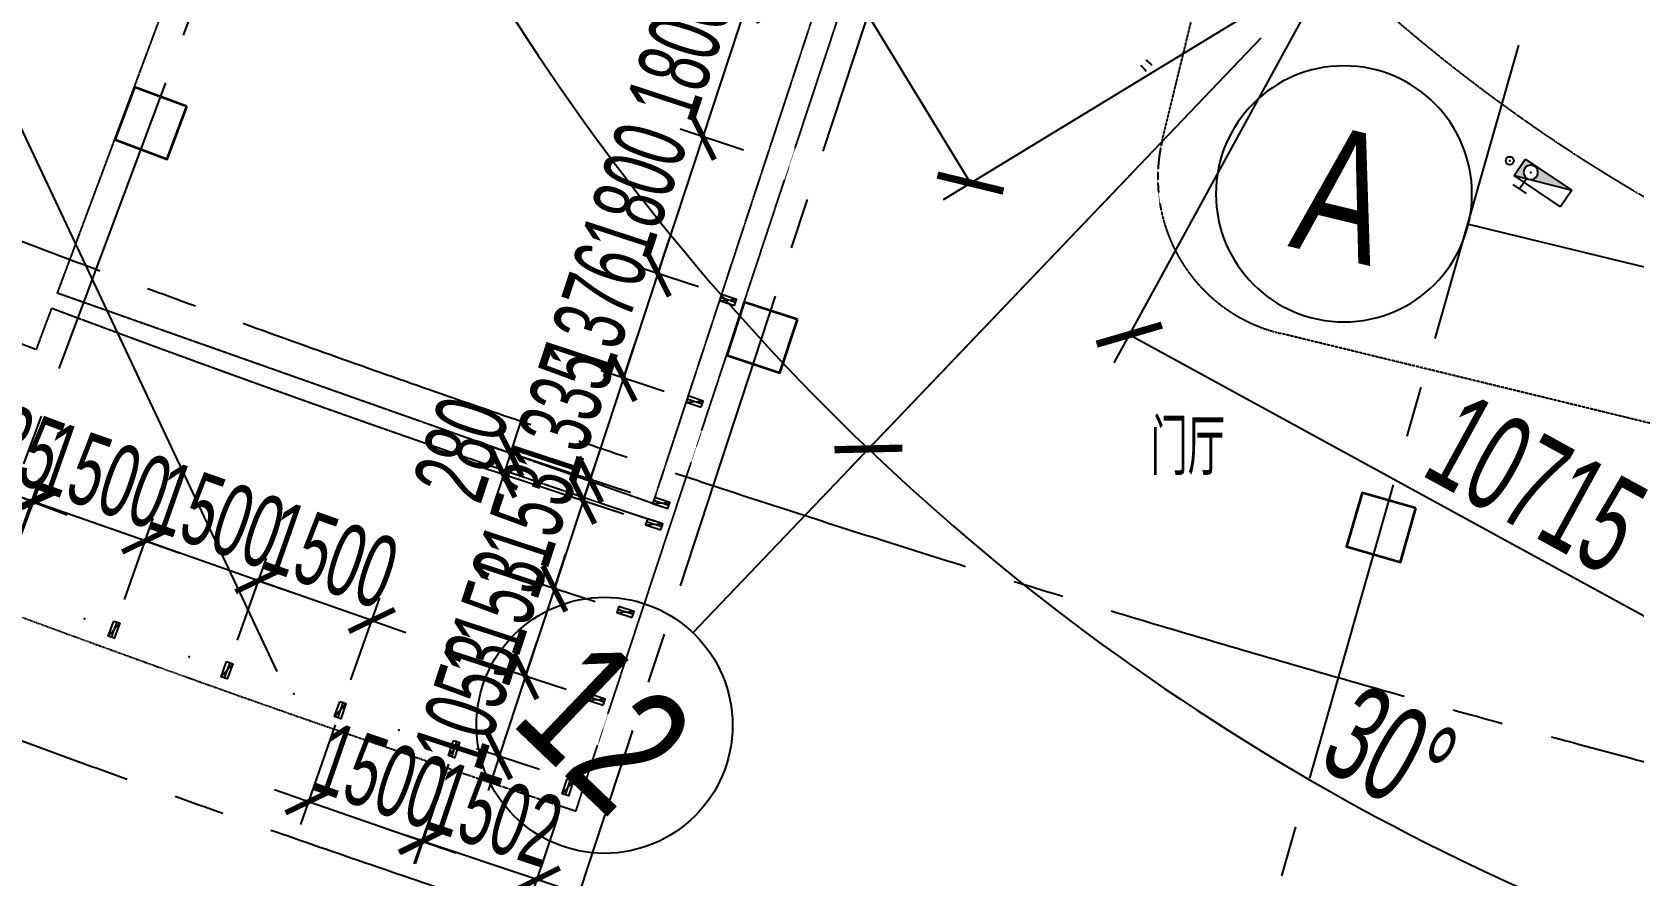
# Model space of a CAD drawing. Extents: x -668578 to 2331563, y -1202445 to 1620273.
# Drawn here: x 247907 to 267923, y 88609 to 99156 of the extents above; entities that cross this region are included whole.
import ezdxf
from ezdxf.enums import TextEntityAlignment as Align

# ---------------------------------------------------------------- set-up
doc = ezdxf.new("R2010")
doc.units = 0
for name, pattern in [('CENTER2', [28.575, 19.05, -3.175, 3.175, -3.175]), ('DASH', [0.35, 0.25, -0.1]), ('DOT2', [0.125, 0, -0.125]), ('DOTE', [2.42, 2, -0.2, 0.02, -0.2])]:
    doc.linetypes.add(name, pattern=pattern)
doc.layers.get('0').update_dxf_attribs({"color": 8})
doc.layers.get('Defpoints').update_dxf_attribs({"color": 8})
for name, color, linetype in [('#标注', 8, 'Continuous'), ('#轴线', 8, 'CENTER2'), ('A-AL', 8, 'Continuous'), ('A-FLOR-OTLN', 8, 'DOT2'), ('A-GLASS', 8, 'Continuous'), ('A-WIND-FRAM', 8, 'Continuous'), ('AXIS', 8, 'Continuous'), ('C-AXIS', 8, 'DOTE'), ('G-EVAC', 8, 'Continuous'), ('G-PATT', 8, 'Continuous'), ('外轮廓', 8, 'Continuous'), ('建-文字', 8, 'Continuous'), ('建-消防-防火分区填充', 8, 'Continuous'), ('水-消防-消火栓', 8, 'Continuous'), ('水-消防-消火栓-标识', 8, 'Continuous')]:
    doc.layers.add(name, color=color, linetype=linetype)
doc.layers.add('砼柱', color=8, linetype='Continuous', lineweight=35)
doc.styles.add('JHZX', font='jrs.shx', dxfattribs={"width": 0.6, "bigfont": 'jhz.shx'})
doc.styles.add('XD2008', font='xd-hzs.shx', dxfattribs={"width": 0.7, "bigfont": 'xd-hztxt.shx'})
doc.dimstyles.new('JZBZ-300', dxfattribs={"dimscale": 300, "dimtxt": 3, "dimasz": 1.5, "dimexe": 1, "dimexo": 1, "dimgap": 0.5, "dimtad": 1, "dimdec": 0, "dimdsep": 46, "dimtxsty": 'JHZX', "dimblk1": 'ARCHTICK', "dimblk2": 'ARCHTICK', "dimsah": 1, "dimcen": 0, "dimclrd": 1, "dimclre": 1, "dimclrt": 2, "dimazin": 2, "dimtfac": 1, "dimtdec": 0, "dimtix": 1, "dimtmove": 0, "dimatfit": 3, "dimfxl": 0, "dimtolj": 1, "dimlwd": -1, "dimlwe": -1, "dimarcsym": 0})
doc.dimstyles.new('JZBZ-400', dxfattribs={"dimscale": 400, "dimtxt": 3, "dimasz": 1.5, "dimexe": 1, "dimexo": 1, "dimgap": 0.5, "dimtad": 1, "dimdec": 0, "dimdsep": 46, "dimtxsty": 'JHZX', "dimblk1": 'ARCHTICK', "dimblk2": 'ARCHTICK', "dimsah": 1, "dimcen": 0, "dimclrd": 1, "dimclre": 1, "dimclrt": 2, "dimazin": 2, "dimtfac": 1, "dimtdec": 0, "dimtix": 1, "dimtmove": 0, "dimatfit": 3, "dimfxl": 0, "dimtolj": 1, "dimlwd": -1, "dimlwe": -1, "dimarcsym": 0})

# ---------------------------------------------------------------- blocks, each defined once
blk = doc.blocks.new('_ARCHTICK')
at = {"color": 0, "linetype": 'ByBlock', "const_width": 0.15}
blk.add_lwpolyline([(-0.5, -0.5), (0.5, 0.5)], dxfattribs=at)
blk = doc.blocks.new('*D2939')
at = {"layer": '#标注', "ltscale": 300, "transparency": 16777216}
for p, q in [((-1773, -1481), (-9342, -7863)), ((165914, -92056), (164727, -101884))]:
    blk.add_line(p, q, dxfattribs=at)
blk.add_arc((197092, 166179), 269610, 220.13382, 263.11563, dxfattribs=at)
at = {"layer": 'Defpoints', "color": 0, "ltscale": 300, "transparency": 16777216}
for p in [(197092, 166179), (-1467, -1224), (40380, -53208), (165962, -91659)]:
    blk.add_point(p, dxfattribs=at)
at = {"layer": '#标注', "ltscale": 300, "transparency": 16777216, "xscale": 600, "yscale": 600, "zscale": 600}
for p, rotation in [((-9036, -7605), 130.1338192809485), ((164775, -101487), 353.1156299250187)]:
    blk.add_blockref('_ARCHTICK', p, dxfattribs=dict(at, rotation=rotation))
at = {"layer": '#标注', "ltscale": 300, "transparency": 16777216, "insert": (69342, -70334), "char_height": 1200, "attachment_point": 5, "rotation": 331.6247, "style": 'JHZX'}
blk.add_mtext('\\A1;42.98°', dxfattribs=at)
blk = doc.blocks.new('*U2924')
at = {"linetype": 'ByBlock'}
blk.add_line((0, -20), (0, 0), dxfattribs=at)
blk.add_circle((0, -24), 4, dxfattribs=at)
at = {"color": 253, "linetype": 'ByBlock', "style": 'JHZX', "width": 0.75}
blk.add_attdef('AXES', text='', height=4, dxfattribs=at).set_placement((0, -24), align=Align.MIDDLE_CENTER)
blk = doc.blocks.new('*U2976')
at = {"linetype": 'ByBlock'}
blk.add_line((20, 0), (0, 0), dxfattribs=at)
blk.add_circle((24, 0), 4, dxfattribs=at)
at = {"color": 253, "linetype": 'ByBlock', "style": 'JHZX', "width": 0.75}
blk.add_attdef('AXES', text='', height=4, dxfattribs=at).set_placement((24, 0), align=Align.MIDDLE_CENTER)
blk = doc.blocks.new('*D2950')
at = {"layer": '#标注', "ltscale": 300, "transparency": 16777216}
for p, q in [((133390, -15101), (126193, -17210)), ((139311, -24829), (134132, -30253))]:
    blk.add_line(p, q, dxfattribs=at)
blk.add_arc((154503, -8916), 29100, 196.329, 226.329, dxfattribs=at)
at = {"layer": 'Defpoints', "color": 0, "ltscale": 300, "transparency": 16777216}
for p in [(154503, -8916), (133774, -14988), (128421, -21822), (139587, -24539)]:
    blk.add_point(p, dxfattribs=at)
at = {"layer": '#标注', "ltscale": 300, "transparency": 16777216, "xscale": 600, "yscale": 600, "zscale": 600}
for p, rotation in [((126576, -17097), 106.3290280231245), ((134409, -29964), 316.3290280231343)]:
    blk.add_blockref('_ARCHTICK', p, dxfattribs=dict(at, rotation=rotation))
at = {"layer": '#标注', "ltscale": 300, "transparency": 16777216, "insert": (130329, -23630), "char_height": 1200, "attachment_point": 5, "rotation": 301.329, "style": 'JHZX'}
blk.add_mtext('\\A1;30°', dxfattribs=at)
blk = doc.blocks.new('*D2986')
at = {"layer": '#标注', "ltscale": 300, "transparency": 16777216}
for p, q in [((140017, -24239), (137476, -28887)), ((137668, -28536), (147069, -33677)), ((149418, -29380), (146877, -34027))]:
    blk.add_line(p, q, dxfattribs=at)
at = {"layer": 'Defpoints', "color": 0, "ltscale": 300, "transparency": 16777216}
for p in [(140209, -23888), (149610, -29029), (147069, -33677)]:
    blk.add_point(p, dxfattribs=at)
at = {"layer": '#标注', "ltscale": 300, "transparency": 16777216, "xscale": 600, "yscale": 600, "zscale": 600}
for p, rotation in [((137668, -28536), 151.3290179572674), ((147069, -33677), 331.3290179572674)]:
    blk.add_blockref('_ARCHTICK', p, dxfattribs=dict(at, rotation=rotation))
at = {"layer": '#标注', "ltscale": 300, "transparency": 16777216, "insert": (142752, -30404), "char_height": 1200, "attachment_point": 5, "rotation": 331.329, "style": 'JHZX'}
blk.add_mtext('\\A1;10715', dxfattribs=at)
blk = doc.blocks.new('*D2987')
at = {"layer": '#标注', "ltscale": 300, "transparency": 16777216}
for p, q in [((134296, -14943), (129771, -17698)), ((130113, -17490), (135684, -26642)), ((139867, -24096), (135343, -26850))]:
    blk.add_line(p, q, dxfattribs=at)
at = {"layer": 'Defpoints', "color": 0, "ltscale": 300, "transparency": 16777216}
for p in [(134638, -14735), (140209, -23888), (135684, -26642)]:
    blk.add_point(p, dxfattribs=at)
at = {"layer": '#标注', "ltscale": 300, "transparency": 16777216, "xscale": 600, "yscale": 600, "zscale": 600}
for p, rotation in [((130113, -17490), 121.3290179573024), ((135684, -26642), 301.3290179573024)]:
    blk.add_blockref('_ARCHTICK', p, dxfattribs=dict(at, rotation=rotation))
at = {"layer": '#标注', "ltscale": 300, "transparency": 16777216, "insert": (133582, -21650), "char_height": 1200, "attachment_point": 5, "rotation": 301.329, "style": 'JHZX'}
blk.add_mtext('\\A1;10715', dxfattribs=at)
blk = doc.blocks.new('*D2990')
at = {"layer": '#标注', "ltscale": 300, "transparency": 16777216}
for p, q in [((139311, -24829), (134132, -30253)), ((149303, -30292), (147530, -37580))]:
    blk.add_line(p, q, dxfattribs=at)
blk.add_arc((154503, -8916), 29100, 226.329, 256.329, dxfattribs=at)
at = {"layer": 'Defpoints', "color": 0, "ltscale": 300, "transparency": 16777216}
for p in [(154503, -8916), (139587, -24539), (149398, -29904), (138369, -33134)]:
    blk.add_point(p, dxfattribs=at)
at = {"layer": '#标注', "ltscale": 300, "transparency": 16777216, "xscale": 600, "yscale": 600, "zscale": 600}
for p, rotation in [((134409, -29964), 136.3290280231214), ((147625, -37191), 346.3290280231255)]:
    blk.add_blockref('_ARCHTICK', p, dxfattribs=dict(at, rotation=rotation))
at = {"layer": '#标注', "ltscale": 300, "transparency": 16777216, "insert": (140925, -33746), "char_height": 1200, "attachment_point": 5, "rotation": 331.329, "style": 'JHZX'}
blk.add_mtext('\\A1;30°', dxfattribs=at)
blk = doc.blocks.new('*D2622')
at = {"layer": '#标注', "color": 1, "ltscale": 300, "transparency": 16777216}
for p, q in [((256851, 99557), (256289, 97846)), ((257359, 99390), (256566, 99651)), ((256797, 97679), (256004, 97940))]:
    blk.add_line(p, q, dxfattribs=at)
at = {"layer": 'Defpoints', "color": 0, "ltscale": 300, "transparency": 16777216}
for p in [(257644, 99296), (256289, 97846), (257082, 97586)]:
    blk.add_point(p, dxfattribs=at)
at = {"layer": '#标注', "color": 1, "ltscale": 300, "transparency": 16777216, "xscale": 450, "yscale": 450, "zscale": 450}
for p, rotation in [((256851, 99557), 71.80897456747265), ((256289, 97846), 251.8089745674727)]:
    blk.add_blockref('_ARCHTICK', p, dxfattribs=dict(at, rotation=rotation))
at = {"layer": '#标注', "color": 2, "ltscale": 300, "transparency": 16777216, "insert": (256000, 98889), "char_height": 900, "attachment_point": 5, "rotation": 71.809, "style": 'JHZX'}
blk.add_mtext('\\A1;1800', dxfattribs=at)
blk = doc.blocks.new('*D2623')
at = {"layer": '#标注', "color": 1, "ltscale": 300, "transparency": 16777216}
for p, q in [((256797, 97680), (256004, 97940)), ((256289, 97847), (255727, 96137)), ((256235, 95970), (255442, 96230))]:
    blk.add_line(p, q, dxfattribs=at)
at = {"layer": 'Defpoints', "color": 0, "ltscale": 300, "transparency": 16777216}
for p in [(257082, 97586), (255727, 96137), (256520, 95876)]:
    blk.add_point(p, dxfattribs=at)
at = {"layer": '#标注', "color": 1, "ltscale": 300, "transparency": 16777216, "xscale": 450, "yscale": 450, "zscale": 450}
for p, rotation in [((256289, 97847), 71.8046231605537), ((255727, 96137), 251.8046231605537)]:
    blk.add_blockref('_ARCHTICK', p, dxfattribs=dict(at, rotation=rotation))
at = {"layer": '#标注', "color": 2, "ltscale": 300, "transparency": 16777216, "insert": (255438, 97179), "char_height": 900, "attachment_point": 5, "rotation": 71.8046, "style": 'JHZX'}
blk.add_mtext('\\A1;1800', dxfattribs=at)
blk = doc.blocks.new('*D2624')
at = {"layer": '#标注', "color": 1, "ltscale": 300, "transparency": 16777216}
for p, q in [((255727, 96137), (255868, 96564)), ((255727, 96137), (255298, 94830)), ((256235, 95970), (255442, 96231)), ((255806, 94663), (255013, 94924)), ((255298, 94830), (255157, 94402))]:
    blk.add_line(p, q, dxfattribs=at)
at = {"layer": 'Defpoints', "color": 0, "ltscale": 300, "transparency": 16777216}
for p in [(256520, 95876), (255298, 94830), (256091, 94569)]:
    blk.add_point(p, dxfattribs=at)
at = {"layer": '#标注', "color": 1, "ltscale": 300, "transparency": 16777216, "xscale": 450, "yscale": 450, "zscale": 450}
for p, rotation in [((255727, 96137), 251.8045987442254), ((255298, 94830), 71.80459874422539)]:
    blk.add_blockref('_ARCHTICK', p, dxfattribs=dict(at, rotation=rotation))
at = {"layer": '#标注', "color": 2, "ltscale": 300, "transparency": 16777216, "insert": (254942, 95671), "char_height": 900, "attachment_point": 5, "rotation": 71.8046, "style": 'JHZX'}
blk.add_mtext('\\A1;1376', dxfattribs=at)
blk = doc.blocks.new('*D2625')
at = {"layer": '#标注', "color": 1, "ltscale": 300, "transparency": 16777216}
for p, q in [((255298, 94830), (255438, 95258)), ((255806, 94663), (255013, 94924)), ((255298, 94830), (254881, 93562)), ((255389, 93395), (254596, 93655)), ((254881, 93562), (254740, 93134))]:
    blk.add_line(p, q, dxfattribs=at)
at = {"layer": 'Defpoints', "color": 0, "ltscale": 300, "transparency": 16777216}
for p in [(256091, 94570), (254881, 93562), (255674, 93301)]:
    blk.add_point(p, dxfattribs=at)
at = {"layer": '#标注', "color": 1, "ltscale": 300, "transparency": 16777216, "xscale": 450, "yscale": 450, "zscale": 450}
for p, rotation in [((255298, 94830), 251.810499982052), ((254881, 93562), 71.81049998205201)]:
    blk.add_blockref('_ARCHTICK', p, dxfattribs=dict(at, rotation=rotation))
at = {"layer": '#标注', "color": 2, "ltscale": 300, "transparency": 16777216, "insert": (254519, 94383), "char_height": 900, "attachment_point": 5, "rotation": 71.8105, "style": 'JHZX'}
blk.add_mtext('\\A1;1335', dxfattribs=at)
blk = doc.blocks.new('*D2626')
at = {"layer": '#标注', "color": 1, "ltscale": 300, "transparency": 16777216}
for p, q in [((253885, 93890), (254026, 94317)), ((255389, 93395), (253600, 93984)), ((253885, 93890), (253798, 93624)), ((255301, 93129), (253513, 93718)), ((253798, 93624), (253657, 93196))]:
    blk.add_line(p, q, dxfattribs=at)
at = {"layer": 'Defpoints', "color": 0, "ltscale": 300, "transparency": 16777216}
for p in [(253798, 93624), (255674, 93301), (255586, 93035)]:
    blk.add_point(p, dxfattribs=at)
at = {"layer": '#标注', "color": 1, "ltscale": 300, "transparency": 16777216, "xscale": 450, "yscale": 450, "zscale": 450}
for p, rotation in [((253885, 93890), 251.7764737828043), ((253798, 93624), 71.77647378280426)]:
    blk.add_blockref('_ARCHTICK', p, dxfattribs=dict(at, rotation=rotation))
at = {"layer": '#标注', "color": 2, "ltscale": 300, "transparency": 16777216, "insert": (253272, 93944), "char_height": 900, "attachment_point": 5, "rotation": 71.7765, "style": 'JHZX'}
blk.add_mtext('\\A1;280', dxfattribs=at)
blk = doc.blocks.new('*D2627')
at = {"layer": '#标注', "color": 1, "ltscale": 300, "transparency": 16777216}
for p, q in [((254793, 93296), (254934, 93723)), ((254793, 93296), (254433, 92200)), ((255301, 93129), (254508, 93389)), ((254941, 92033), (254148, 92294)), ((254433, 92200), (254293, 91773))]:
    blk.add_line(p, q, dxfattribs=at)
at = {"layer": 'Defpoints', "color": 0, "ltscale": 300, "transparency": 16777216}
for p in [(255586, 93035), (254433, 92200), (255226, 91940)]:
    blk.add_point(p, dxfattribs=at)
at = {"layer": '#标注', "color": 1, "ltscale": 300, "transparency": 16777216, "xscale": 450, "yscale": 450, "zscale": 450}
for p, rotation in [((254793, 93296), 251.8046231605428), ((254433, 92200), 71.8046231605428)]:
    blk.add_blockref('_ARCHTICK', p, dxfattribs=dict(at, rotation=rotation))
at = {"layer": '#标注', "color": 2, "ltscale": 300, "transparency": 16777216, "insert": (254043, 92935), "char_height": 900, "attachment_point": 5, "rotation": 71.8046, "style": 'JHZX'}
blk.add_mtext('\\A1;1153', dxfattribs=at)
blk = doc.blocks.new('*D2628')
at = {"layer": '#标注', "color": 1, "ltscale": 300, "transparency": 16777216}
for p, q in [((254433, 92200), (254574, 92628)), ((254941, 92033), (254148, 92294)), ((254433, 92200), (254073, 91105)), ((254581, 90938), (253788, 91198)), ((254073, 91105), (253933, 90677))]:
    blk.add_line(p, q, dxfattribs=at)
at = {"layer": 'Defpoints', "color": 0, "ltscale": 300, "transparency": 16777216}
for p in [(255226, 91940), (254073, 91105), (254866, 90844)]:
    blk.add_point(p, dxfattribs=at)
at = {"layer": '#标注', "color": 1, "ltscale": 300, "transparency": 16777216, "xscale": 450, "yscale": 450, "zscale": 450}
for p, rotation in [((254433, 92200), 251.8046231605428), ((254073, 91105), 71.80462316054277)]:
    blk.add_blockref('_ARCHTICK', p, dxfattribs=dict(at, rotation=rotation))
at = {"layer": '#标注', "color": 2, "ltscale": 300, "transparency": 16777216, "insert": (253683, 91840), "char_height": 900, "attachment_point": 5, "rotation": 71.8046, "style": 'JHZX'}
blk.add_mtext('\\A1;1153', dxfattribs=at)
blk = doc.blocks.new('*D2629')
at = {"layer": '#标注', "color": 1, "ltscale": 300, "transparency": 16777216}
for p, q in [((254073, 91105), (254214, 91532)), ((254073, 91105), (253744, 90104)), ((254581, 90938), (253788, 91198)), ((254249, 89938), (253459, 90198)), ((253744, 90104), (253604, 89677))]:
    blk.add_line(p, q, dxfattribs=at)
at = {"layer": 'Defpoints', "color": 0, "ltscale": 300, "transparency": 16777216}
for p in [(254866, 90844), (253744, 90104), (254534, 89845)]:
    blk.add_point(p, dxfattribs=at)
at = {"layer": '#标注', "color": 1, "ltscale": 300, "transparency": 16777216, "xscale": 450, "yscale": 450, "zscale": 450}
for p, rotation in [((254073, 91105), 251.8046231605428), ((253744, 90104), 71.80462316054277)]:
    blk.add_blockref('_ARCHTICK', p, dxfattribs=dict(at, rotation=rotation))
at = {"layer": '#标注', "color": 2, "ltscale": 300, "transparency": 16777216, "insert": (253339, 90792), "char_height": 900, "attachment_point": 5, "rotation": 71.8046, "style": 'JHZX'}
blk.add_mtext('\\A1;1053', dxfattribs=at)
blk = doc.blocks.new('*D2630')
at = {"layer": '#标注', "color": 1, "ltscale": 300, "transparency": 16777216}
for p, q in [((253050, 89816), (252696, 88760)), ((254474, 89338), (254120, 88282)), ((252792, 89044), (252365, 89187)), ((252792, 89044), (254216, 88567)), ((254216, 88567), (254642, 88423))]:
    blk.add_line(p, q, dxfattribs=at)
at = {"layer": 'Defpoints', "color": 0, "ltscale": 300, "transparency": 16777216}
for p in [(253146, 90100), (254570, 89622), (254216, 88567)]:
    blk.add_point(p, dxfattribs=at)
at = {"layer": '#标注', "color": 1, "ltscale": 300, "transparency": 16777216, "xscale": 450, "yscale": 450, "zscale": 450}
for p, rotation in [((252792, 89044), 341.4527639073106), ((254216, 88567), 161.4527639073106)]:
    blk.add_blockref('_ARCHTICK', p, dxfattribs=dict(at, rotation=rotation))
at = {"layer": '#标注', "color": 2, "ltscale": 300, "transparency": 16777216, "insert": (253694, 89374), "char_height": 900, "attachment_point": 5, "rotation": 341.4528, "style": 'JHZX'}
blk.add_mtext('\\A1;1502', dxfattribs=at)
blk = doc.blocks.new('*D2631')
at = {"layer": '#标注', "color": 1, "ltscale": 300, "transparency": 16777216}
for p, q in [((251695, 90498), (251262, 89253)), ((253112, 90006), (252679, 88761)), ((251361, 89536), (250935, 89684)), ((252777, 89044), (251361, 89536)), ((252777, 89044), (253203, 88896))]:
    blk.add_line(p, q, dxfattribs=at)
at = {"layer": 'Defpoints', "color": 0, "ltscale": 300, "transparency": 16777216}
for p in [(251793, 90782), (253210, 90289), (251361, 89536)]:
    blk.add_point(p, dxfattribs=at)
at = {"layer": '#标注', "color": 1, "ltscale": 300, "transparency": 16777216, "xscale": 450, "yscale": 450, "zscale": 450}
for p, rotation in [((251361, 89536), 340.8406001831625), ((252777, 89044), 160.8406001831625)]:
    blk.add_blockref('_ARCHTICK', p, dxfattribs=dict(at, rotation=rotation))
at = {"layer": '#标注', "color": 2, "ltscale": 300, "transparency": 16777216, "insert": (252266, 89857), "char_height": 900, "attachment_point": 5, "rotation": 340.8406, "style": 'JHZX'}
blk.add_mtext('\\A1;1500', dxfattribs=at)
blk = doc.blocks.new('*D2632')
at = {"layer": '#标注', "color": 1, "ltscale": 300, "transparency": 16777216}
for p, q in [((250476, 91557), (250836, 92582)), ((250736, 92299), (250312, 92448)), ((252152, 91802), (250736, 92299)), ((251891, 91060), (252251, 92085)), ((252152, 91802), (252576, 91653))]:
    blk.add_line(p, q, dxfattribs=at)
at = {"layer": 'Defpoints', "color": 0, "ltscale": 300, "transparency": 16777216}
for p in [(250736, 92299), (250376, 91274), (251791, 90777)]:
    blk.add_point(p, dxfattribs=at)
at = {"layer": '#标注', "color": 1, "ltscale": 300, "transparency": 16777216, "xscale": 450, "yscale": 450, "zscale": 450}
for p, rotation in [((250736, 92299), 340.6366370772488), ((252152, 91802), 160.6366370772488)]:
    blk.add_blockref('_ARCHTICK', p, dxfattribs=dict(at, rotation=rotation))
at = {"layer": '#标注', "color": 2, "ltscale": 300, "transparency": 16777216, "insert": (251643, 92617), "char_height": 900, "attachment_point": 5, "rotation": 340.6366, "style": 'JHZX'}
blk.add_mtext('\\A1;1500', dxfattribs=at)
blk = doc.blocks.new('*D2633')
at = {"layer": '#标注', "color": 1, "ltscale": 300, "transparency": 16777216}
for p, q in [((249064, 92064), (249421, 93080)), ((249321, 92796), (248897, 92946)), ((250736, 92299), (249321, 92796)), ((250476, 91557), (250836, 92582)), ((250736, 92299), (251161, 92150))]:
    blk.add_line(p, q, dxfattribs=at)
at = {"layer": 'Defpoints', "color": 0, "ltscale": 300, "transparency": 16777216}
for p in [(249321, 92796), (248965, 91781), (250376, 91274)]:
    blk.add_point(p, dxfattribs=at)
at = {"layer": '#标注', "color": 1, "ltscale": 300, "transparency": 16777216, "xscale": 450, "yscale": 450, "zscale": 450}
for p, rotation in [((249321, 92796), 340.6366370772488), ((250736, 92299), 160.6366370772488)]:
    blk.add_blockref('_ARCHTICK', p, dxfattribs=dict(at, rotation=rotation))
at = {"layer": '#标注', "color": 2, "ltscale": 300, "transparency": 16777216, "insert": (250228, 93114), "char_height": 900, "attachment_point": 5, "rotation": 340.6366, "style": 'JHZX'}
blk.add_mtext('\\A1;1500', dxfattribs=at)
blk = doc.blocks.new('*D2634')
at = {"layer": '#标注', "color": 1, "ltscale": 300, "transparency": 16777216}
for p, q in [((247656, 92582), (248006, 93577)), ((247906, 93294), (247482, 93443)), ((249321, 92796), (247906, 93294)), ((249064, 92064), (249421, 93080)), ((249321, 92796), (249746, 92647))]:
    blk.add_line(p, q, dxfattribs=at)
at = {"layer": 'Defpoints', "color": 0, "ltscale": 300, "transparency": 16777216}
for p in [(247906, 93294), (247557, 92299), (248965, 91781)]:
    blk.add_point(p, dxfattribs=at)
at = {"layer": '#标注', "color": 1, "ltscale": 300, "transparency": 16777216, "xscale": 450, "yscale": 450, "zscale": 450}
for p, rotation in [((247906, 93294), 340.6366370772488), ((249321, 92796), 160.6366370772488)]:
    blk.add_blockref('_ARCHTICK', p, dxfattribs=dict(at, rotation=rotation))
at = {"layer": '#标注', "color": 2, "ltscale": 300, "transparency": 16777216, "insert": (248813, 93611), "char_height": 900, "attachment_point": 5, "rotation": 340.6366, "style": 'JHZX'}
blk.add_mtext('\\A1;1500', dxfattribs=at)
blk = doc.blocks.new('*D2635')
at = {"layer": '#标注', "color": 1, "ltscale": 300, "transparency": 16777216}
for p, q in [((246582, 93786), (246160, 93944)), ((246318, 93084), (246687, 94067)), ((247925, 93281), (246582, 93786)), ((247662, 92580), (248031, 93562)), ((247925, 93281), (248347, 93123))]:
    blk.add_line(p, q, dxfattribs=at)
at = {"layer": 'Defpoints', "color": 0, "ltscale": 300, "transparency": 16777216}
for p in [(246582, 93786), (246213, 92803), (247557, 92299)]:
    blk.add_point(p, dxfattribs=at)
at = {"layer": '#标注', "color": 1, "ltscale": 300, "transparency": 16777216, "xscale": 450, "yscale": 450, "zscale": 450}
for p, rotation in [((246582, 93786), 339.4237259873172), ((247925, 93281), 159.4237259873172)]:
    blk.add_blockref('_ARCHTICK', p, dxfattribs=dict(at, rotation=rotation))
at = {"layer": '#标注', "color": 2, "ltscale": 300, "transparency": 16777216, "insert": (247464, 94095), "char_height": 900, "attachment_point": 5, "rotation": 339.4237, "style": 'JHZX'}
blk.add_mtext('\\A1;1435', dxfattribs=at)
blk = doc.blocks.new('A$C3A516E1D')
at = {"layer": '砼柱', "lineweight": 35}
for points in [[(901, 12158), (245, 12403), (0, 11747), (656, 11502)], [(8529, 9497), (7864, 9716), (7646, 9051), (8311, 8832)], [(16258, 7139), (15585, 7332), (15392, 6659), (16065, 6466)]]:
    blk.add_lwpolyline(points, close=True, dxfattribs=at)
blk = doc.blocks.new('幕墙分隔')
for p, q in [((-40, -100), (40, 100)), ((0, 100), (0, -100))]:
    blk.add_line(p, q)
blk.add_lwpolyline([(-40, 100), (40, 100), (40, -100), (-40, -100)], close=True)
blk = doc.blocks.new('消火栓箱-111')
blk.add_hatch(color=256).paths.add_polyline_path([(-200, -54), (-200, -60, -0.414214), (-110, -150, -1), (-290, -150, -0.414214), (-200, -60), (-200, -54), (-350, 0), (-350, -250), (350, -250)])
for p, q in [((350, 0), (-350, 0)), ((-350, 0), (350, -250)), ((-350, 0), (-350, -250)), ((-300, 100), (-100, 100)), ((-200, -60), (-200, 100)), ((350, -250), (350, 0)), ((-350, -250), (350, -250))]:
    blk.add_line(p, q)
blk.add_circle((-200, -150), 90)
blk.add_point((-200, -150))
at = {"layer": '水-消防-消火栓'}
blk.add_arc((-350, 0), 700, 359.9687, 0, dxfattribs=at)
blk = doc.blocks.new('立管-R75-1')
at = {"linetype": 'Continuous'}
blk.add_circle((0, 0), 75, dxfattribs=at)
blk.add_point((0, 0), dxfattribs=at)
blk = doc.blocks.new('DSGDFG')
at = {"layer": '#标注', "ltscale": 300}
blk.add_arc((197092.2, 166179.2), 257800, 220.136073, 263.11563, dxfattribs=at)
at = {"layer": '#轴线', "ltscale": 200}
for p, q in [((106320.1, -77150.8), (130859.3, -11369.3)), ((115998, -80537.3), (137919.2, -13845.3)), ((125802.1, -83537.5), (145071.4, -16040.7))]:
    blk.add_line(p, q, dxfattribs=at)
for radius in [206950, 212800, 220600, 228400, 236200, 244000, 251800, 257800]:
    blk.add_arc((197092.2, 166179.2), radius, 218.438892, 265.140584, dxfattribs=at)
at = {"layer": 'C-AXIS', "ltscale": 2}
blk.add_circle((154502.6, -8915.6), 20700, dxfattribs=at)
at = {"layer": '#标注'}
ref = blk.add_blockref('*U2976', (149678.2, -29045.6), dxfattribs=dict(at, xscale=-399.9999999999999, yscale=399.9999999999999, rotation=346.3290280223358))
ref.add_attrib('AXES', 'A', dxfattribs={"layer": '0', "color": 253, "linetype": 'ByBlock', "height": 1600, "rotation": 346.32903, "style": 'JHZX', "width": 0.75}).set_placement((140350.2, -26776.7), align=Align.MIDDLE_CENTER)
at = {"layer": '#标注', "linetype": 'ByBlock', "xscale": 400, "yscale": 400, "rotation": 316.3288078296102}
blk.add_blockref('*U2924', (137739.9, -26474.6), dxfattribs=at).add_auto_attribs({'AXES': '12'})
at = {"layer": '#标注', "ltscale": 300}
for base, center, p1, p2, picture, middle in [((40379.7, -53208.3), (197092.1, 166179.2), (-1467, -1223.5), (165961.7, -91658.5), '*D2939', (69341.6, -70334.5)), ((128421.4, -21822.1), (154502.6, -8915.6), (133773.9, -14988.5), (139587.5, -24539.2), '*D2950', (130328.9, -23630.2)), ((138368.9, -33133.6), (154502.6, -8915.6), (139587.5, -24539.2), (149397.5, -29903.6), '*D2990', (140924.9, -33745.7))]:
    dim = blk.add_angular_dim_3p(base=base, center=center, p1=p1, p2=p2, dimstyle='JZBZ-400', override={"dimclrd": 256, "dimclre": 256, "dimclrt": 256}, dxfattribs=at)
    dim.commit()
    dim.dimension.update_dxf_attribs({"geometry": picture, "text_midpoint": middle})
for p1, p2, picture, middle in [((134637.6, -14735.4), (140208.9, -23888.2), '*D2987', (133582, -21650)), ((140208.9, -23888.2), (149610.3, -29029.1), '*D2986', (142752.1, -30404.2))]:
    dim = blk.add_aligned_dim(p1=p1, p2=p2, distance=-5296.9, dimstyle='JZBZ-400', override={"dimclrd": 256, "dimclre": 256, "dimclrt": 256}, dxfattribs=at)
    dim.commit()
    dim.dimension.update_dxf_attribs({"geometry": picture, "text_midpoint": middle})
blk = doc.blocks.new('HJGHJ')
at = {"layer": '#标注', "ltscale": 300}
for p1, p2, distance, picture, middle in [((257644.4, 99296.2), (257082.3, 97585.8), -835, '*D2622', (256000.1, 98889)), ((257082.2, 97585.8), (256520.1, 95875.9), -834.8, '*D2623', (255438.1, 97178.9)), ((256520.2, 95876.2), (256090.7, 94569.3), -834.8, '*D2624', (254942.3, 95670.8)), ((256090.8, 94569.6), (255673.9, 93301), -834.8, '*D2625', (254519.2, 94383.2)), ((247556.5, 92298.8), (246212.8, 92803.2), -1049.6, '*D2635', (247464.4, 94095.4)), ((255673.9, 93301), (255586.4, 93035.1), -1882.9, '*D2626', (253271.8, 93944.5)), ((255586.4, 93035.1), (255226.3, 91939.6), -834.7, '*D2627', (254043.3, 92935.3)), ((251791.4, 90776.6), (250376.2, 91274), -1086.6, '*D2632', (251643, 92616.5)), ((253210.1, 90289.4), (251793.1, 90781.7), 1318.2, '*D2631', (252265.9, 89857.1)), ((253145.8, 90100), (254569.9, 89622.2), -1113.5, '*D2630', (253694.5, 89374.3))]:
    dim = blk.add_aligned_dim(p1=p1, p2=p2, distance=distance, dimstyle='JZBZ-300', dxfattribs=at)
    dim.commit()
    dim.dimension.update_dxf_attribs({"geometry": picture, "text_midpoint": middle})
for base, p1, p2, angle, picture, middle in [((247906.2, 93293.8), (248964.5, 91781.4), (247556.5, 92298.8), 340.63664, '*D2634', (248812.7, 93611.2)), ((249321.3, 92796.5), (250376.2, 91274), (248964.5, 91781.4), 340.63664, '*D2633', (250227.8, 93113.9)), ((254073.2, 91104.8), (255226.3, 91939.6), (254866.1, 90844.2), 71.80462, '*D2628', (253683.3, 91839.9)), ((253744.4, 90104.3), (254866.1, 90844.2), (254534.1, 89844.7), 71.80462, '*D2629', (253338.8, 90791.9))]:
    dim = blk.add_linear_dim(base=base, p1=p1, p2=p2, angle=angle, dimstyle='JZBZ-300', override={"dimtmove": 1}, dxfattribs=at)
    dim.commit()
    dim.dimension.update_dxf_attribs({"geometry": picture, "text_midpoint": middle})

msp = doc.modelspace()

# ---------------------------------------------------------------- linework, layer by layer
at = {"layer": 'A-FLOR-OTLN'}
msp.add_line((254702.3, 89420.3), (259047.8, 102562.8), dxfattribs=at)
msp.add_lwpolyline([(144723.5, 144904.2), (123725.4, 127200.9, 0.4137557), (123453.2, 124033.1, 0.1896725), (289602.9, 33911, 0.4147861), (292110.8, 35874.5), (301329.9, 112232.2, 0.3799313), (283898, 137386.1, 0.2364517)], format="xyb", dxfattribs=at)
msp.add_arc((321041.1, 290089.2), 211350, 242.471174, 251.706719, dxfattribs=at)
at = {"layer": 'A-GLASS'}
for radius, start, end in [(23300, 224.23837, 224.48442), (23200, 224.22936, 224.47647)]:
    msp.add_arc((278451.5, 114994.4), radius, start, end, dxfattribs=at)
at = {"layer": 'A-WIND-FRAM'}
for p in [(248561.8, 91821.7), (248964.5, 91781.4), (249868.1, 91349.1), (250376.2, 91274), (251177.4, 90885), (251177.4, 90885), (251791.4, 90776.6), (252489.8, 90429.6), (253210.1, 90289.3)]:
    msp.add_point(p, dxfattribs=at)
at = {"layer": 'AXIS'}
for p, q in [((255756.2, 93231.5), (255661.2, 93262.7)), ((255693.8, 93041.5), (255598.8, 93072.7))]:
    msp.add_line(p, q, dxfattribs=at)
at = {"layer": 'G-EVAC'}
msp.add_line((244567.4, 104746.2), (250963.5, 91165.5), dxfattribs=at)
at = {"layer": 'G-PATT', "linetype": 'DASH', "ltscale": 3}
msp.add_lwpolyline([(266482.4, 107650.3), (284156.1, 103351.4, -0.4142136), (285626.7, 100935.3), (283590.2, 92562.9, -0.4142136), (281174.2, 91092.3), (263500.6, 95391.2, -0.4142136), (262029.9, 97807.2), (264066.4, 106179.6, -0.4142136)], format="xyb", close=True, dxfattribs=at)
at = {"layer": '外轮廓', "color": 3, "linetype": 'DASH', "ltscale": 5}
msp.add_lwpolyline([(247962, 95189.5, -0.0557711), (206693.7, 116160.7, 0.0893479), (198834.6, 119514.7), (198303.9, 119636.3, -0.1125361), (188734.2, 124250.3, -0.0289167), (170483.8, 140623, 0.4135318), (166811.2, 140640.7), (136046.8, 110241.2, 0.4147813), (136028.4, 106560.7, 0.1704917), (291409.1, 31179.3, 0.412564), (294285.9, 33450.8), (303762.3, 111938.5, 1.1742183), (253463.5, 109937.5, 1.1742183)], format="xyb", dxfattribs=at)
msp.add_lwpolyline([(248224, 95892), (253463.5, 109937.5, 0.108184), (257862.3, 99959.2), (255661.5, 93263.7)], format="xyb", close=True, dxfattribs=at)
msp.add_lwpolyline([(247962, 95189.5), (248154.2, 95704.8)], dxfattribs=at)
msp.add_arc((321041.1, 290089.2), 207600, 249.445829, 251.652831, dxfattribs=at)
at = {"layer": '建-消防-防火分区填充'}
for p in [(255321.2, 91908.1), (254961.1, 90812.6)]:
    msp.add_point(p, dxfattribs=at)

# ---------------------------------------------------------------- block references
at = {"layer": '#标注'}
for name, p in [('DSGDFG', (123948.9, 123910)), ('HJGHJ', (0, 0))]:
    msp.add_blockref(name, p, dxfattribs=at)
at = {"layer": 'A-AL'}
msp.add_blockref('A$C3A516E1D', (248940.5, 86065.8), dxfattribs=at)
at = {"layer": 'A-WIND-FRAM', "xscale": -1, "rotation": 251.6084337986738}
for p in [(256602.5, 95806.7), (256185.7, 94538), (255768.8, 93269.4), (255681.2, 93003.5), (255321.1, 91908.1), (254961, 90812.6)]:
    msp.add_blockref('幕墙分隔', p, dxfattribs=at)
at = {"layer": 'A-WIND-FRAM'}
for p, rotation in [((248930.4, 91687.4), 340.02592624701), ((250342.7, 91179.8), 340.4332631603886), ((251758.6, 90682.2), 340.8406001830647), ((253178.3, 90194.5), 341.4395765107275), ((254601.1, 89717.2), 341.8110209247318)]:
    msp.add_blockref('幕墙分隔', p, dxfattribs=dict(at, rotation=rotation))
at = {"layer": '水-消防-消火栓', "xscale": -1, "rotation": 146.1727333701716}
msp.add_blockref('消火栓箱-111', (266715.8, 97166.1), dxfattribs=at)
at = {"layer": '水-消防-消火栓-标识', "xscale": 0.6666666665114463, "yscale": 0.6666666665114463, "zscale": 0.6666666665114463, "rotation": 233.8639798325812}
msp.add_blockref('立管-R75-1', (266370.1, 97548.3), dxfattribs=at)

# ---------------------------------------------------------------- texts
at = {"layer": '建-文字', "style": 'XD2008', "width": 0.7}
msp.add_text('门厅', height=700, dxfattribs=at).set_placement((261881.2, 93618))

doc.saveas('drawing.dxf')
